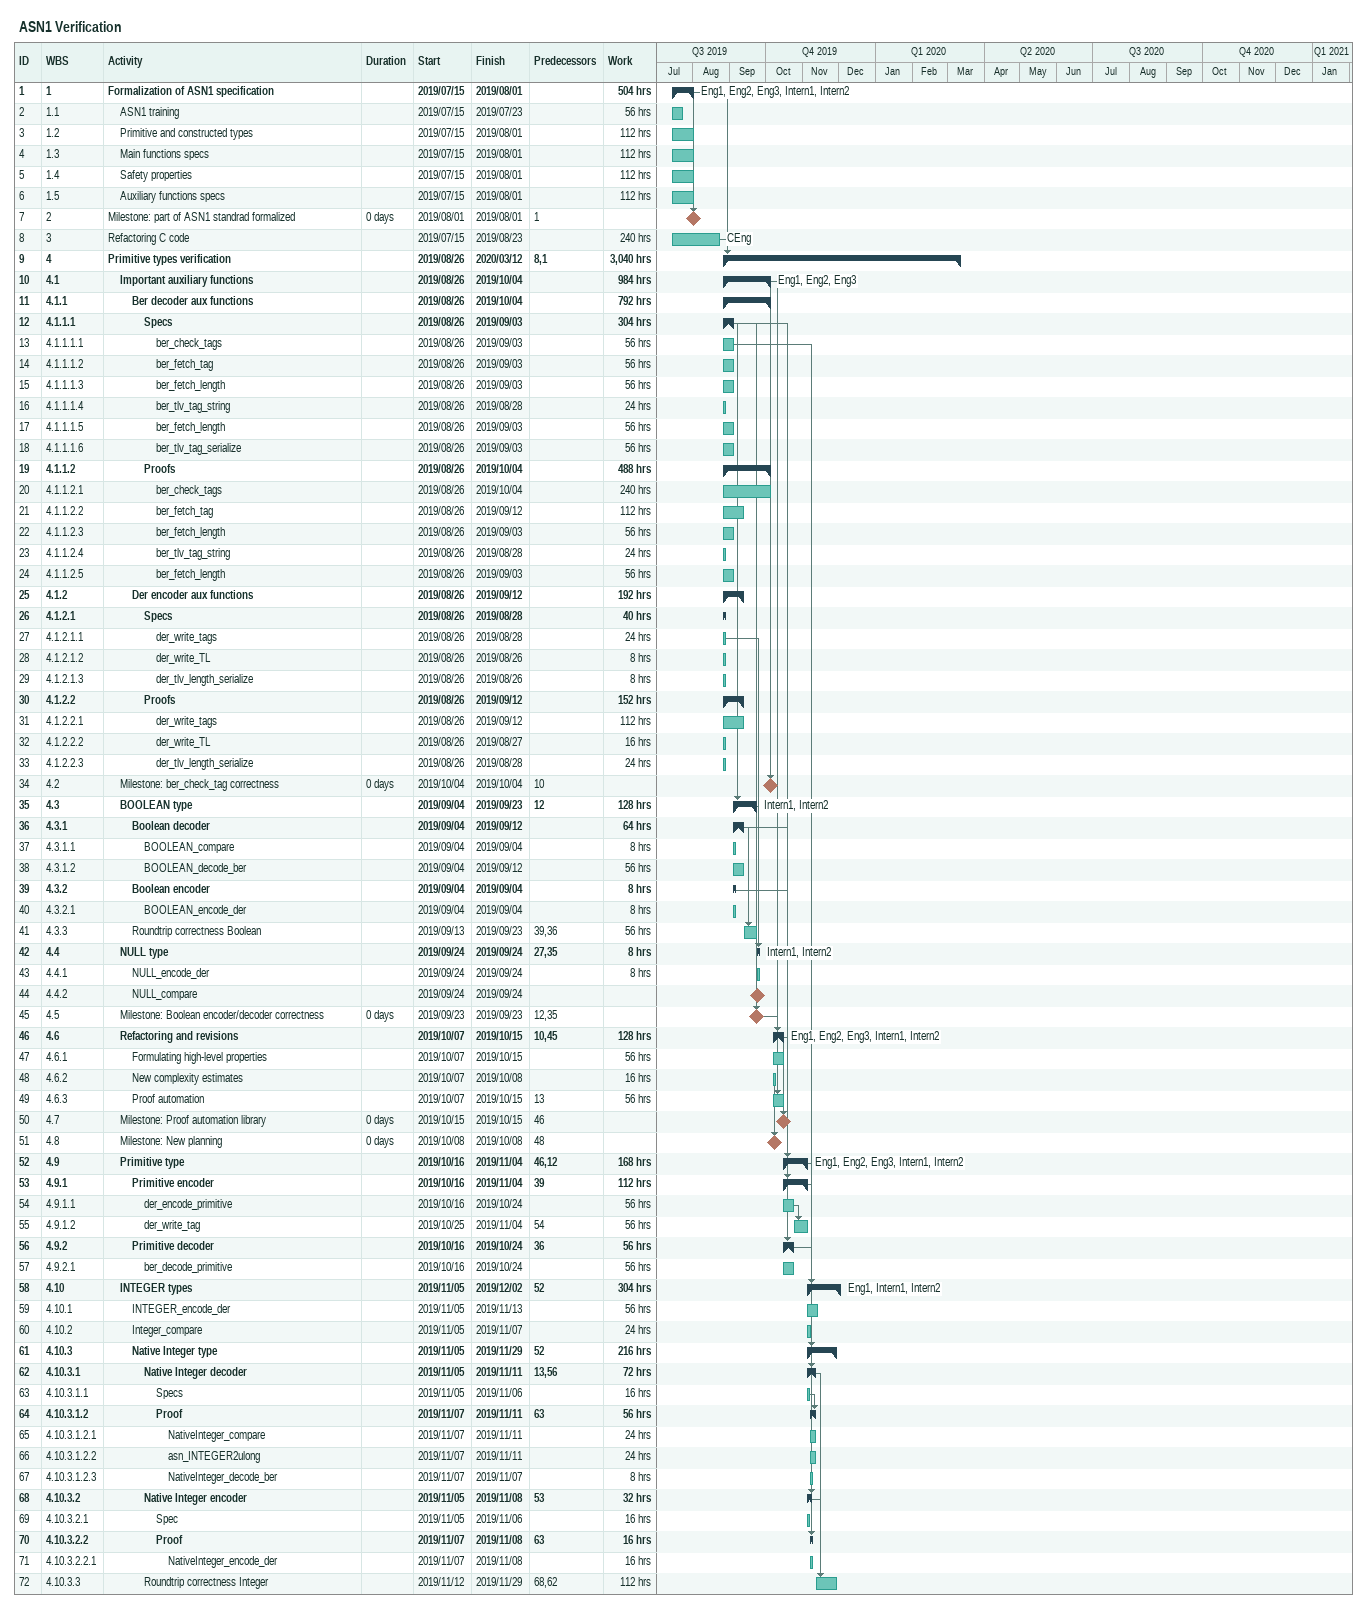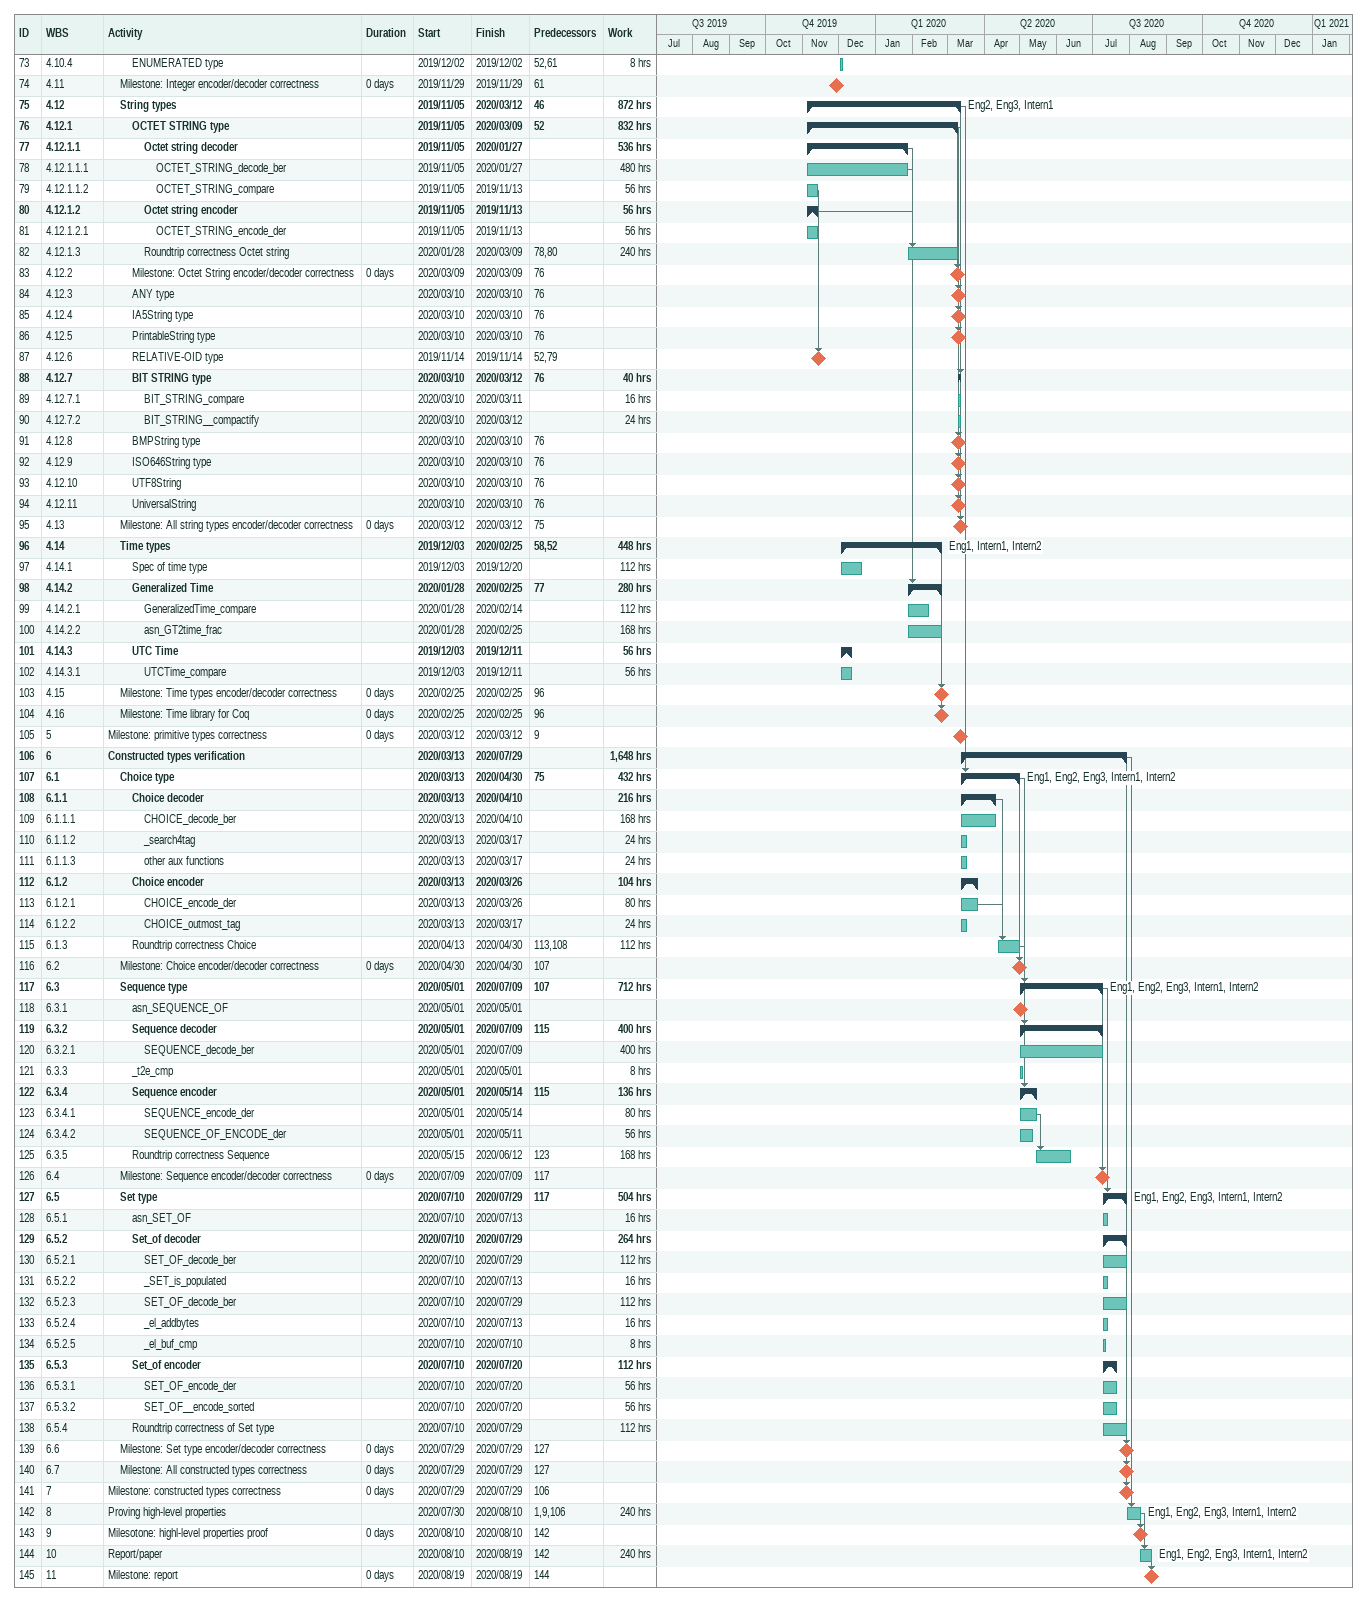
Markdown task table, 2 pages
ASN1 Verification

| ID | WBS | Task | Duration | Start | Finish | Predecessors | Resources | Work (h) |
|---|---|---|---|---|---|---|---|---|
| 1 | 1 | **Formalization of ASN1 specification** |  | 2019-07-15 | 2019-08-01 |  | Eng1, Eng2, Eng3, Intern1, Intern2 | 504 |
| 2 | 1.1 | ASN1 training |  | 2019-07-15 | 2019-07-23 |  |  | 56 |
| 3 | 1.2 | Primitive and constructed types |  | 2019-07-15 | 2019-08-01 |  |  | 112 |
| 4 | 1.3 | Main functions specs |  | 2019-07-15 | 2019-08-01 |  |  | 112 |
| 5 | 1.4 | Safety properties |  | 2019-07-15 | 2019-08-01 |  |  | 112 |
| 6 | 1.5 | Auxiliary functions specs |  | 2019-07-15 | 2019-08-01 |  |  | 112 |
| 7 | 2 | Milestone: part of ASN1 standrad formalized | 0d | 2019-08-01 | 2019-08-01 | 1 |  |  |
| 8 | 3 | Refactoring C code |  | 2019-07-15 | 2019-08-23 |  | CEng | 240 |
| 9 | 4 | **Primitive types verification** |  | 2019-08-26 | 2020-03-12 | 8, 1 |  | 3040 |
| 10 | 4.1 | **Important auxiliary functions** |  | 2019-08-26 | 2019-10-04 |  | Eng1, Eng2, Eng3 | 984 |
| 11 | 4.1.1 | **Ber decoder aux functions** |  | 2019-08-26 | 2019-10-04 |  |  | 792 |
| 12 | 4.1.1.1 | **Specs** |  | 2019-08-26 | 2019-09-03 |  |  | 304 |
| 13 | 4.1.1.1.1 | ber_check_tags |  | 2019-08-26 | 2019-09-03 |  |  | 56 |
| 14 | 4.1.1.1.2 | ber_fetch_tag |  | 2019-08-26 | 2019-09-03 |  |  | 56 |
| 15 | 4.1.1.1.3 | ber_fetch_length |  | 2019-08-26 | 2019-09-03 |  |  | 56 |
| 16 | 4.1.1.1.4 | ber_tlv_tag_string |  | 2019-08-26 | 2019-08-28 |  |  | 24 |
| 17 | 4.1.1.1.5 | ber_fetch_length |  | 2019-08-26 | 2019-09-03 |  |  | 56 |
| 18 | 4.1.1.1.6 | ber_tlv_tag_serialize |  | 2019-08-26 | 2019-09-03 |  |  | 56 |
| 19 | 4.1.1.2 | **Proofs** |  | 2019-08-26 | 2019-10-04 |  |  | 488 |
| 20 | 4.1.1.2.1 | ber_check_tags |  | 2019-08-26 | 2019-10-04 |  |  | 240 |
| 21 | 4.1.1.2.2 | ber_fetch_tag |  | 2019-08-26 | 2019-09-12 |  |  | 112 |
| 22 | 4.1.1.2.3 | ber_fetch_length |  | 2019-08-26 | 2019-09-03 |  |  | 56 |
| 23 | 4.1.1.2.4 | ber_tlv_tag_string |  | 2019-08-26 | 2019-08-28 |  |  | 24 |
| 24 | 4.1.1.2.5 | ber_fetch_length |  | 2019-08-26 | 2019-09-03 |  |  | 56 |
| 25 | 4.1.2 | **Der encoder aux functions** |  | 2019-08-26 | 2019-09-12 |  |  | 192 |
| 26 | 4.1.2.1 | **Specs** |  | 2019-08-26 | 2019-08-28 |  |  | 40 |
| 27 | 4.1.2.1.1 | der_write_tags |  | 2019-08-26 | 2019-08-28 |  |  | 24 |
| 28 | 4.1.2.1.2 | der_write_TL |  | 2019-08-26 | 2019-08-26 |  |  | 8 |
| 29 | 4.1.2.1.3 | der_tlv_length_serialize |  | 2019-08-26 | 2019-08-26 |  |  | 8 |
| 30 | 4.1.2.2 | **Proofs** |  | 2019-08-26 | 2019-09-12 |  |  | 152 |
| 31 | 4.1.2.2.1 | der_write_tags |  | 2019-08-26 | 2019-09-12 |  |  | 112 |
| 32 | 4.1.2.2.2 | der_write_TL |  | 2019-08-26 | 2019-08-27 |  |  | 16 |
| 33 | 4.1.2.2.3 | der_tlv_length_serialize |  | 2019-08-26 | 2019-08-28 |  |  | 24 |
| 34 | 4.2 | Milestone: ber_check_tag correctness | 0d | 2019-10-04 | 2019-10-04 | 10 |  |  |
| 35 | 4.3 | **BOOLEAN type** |  | 2019-09-04 | 2019-09-23 | 12 | Intern1, Intern2 | 128 |
| 36 | 4.3.1 | **Boolean decoder** |  | 2019-09-04 | 2019-09-12 |  |  | 64 |
| 37 | 4.3.1.1 | BOOLEAN_compare |  | 2019-09-04 | 2019-09-04 |  |  | 8 |
| 38 | 4.3.1.2 | BOOLEAN_decode_ber |  | 2019-09-04 | 2019-09-12 |  |  | 56 |
| 39 | 4.3.2 | **Boolean encoder** |  | 2019-09-04 | 2019-09-04 |  |  | 8 |
| 40 | 4.3.2.1 | BOOLEAN_encode_der |  | 2019-09-04 | 2019-09-04 |  |  | 8 |
| 41 | 4.3.3 | Roundtrip correctness Boolean |  | 2019-09-13 | 2019-09-23 | 39, 36 |  | 56 |
| 42 | 4.4 | **NULL type** |  | 2019-09-24 | 2019-09-24 | 27, 35 | Intern1, Intern2 | 8 |
| 43 | 4.4.1 | NULL_encode_der |  | 2019-09-24 | 2019-09-24 |  |  | 8 |
| 44 | 4.4.2 | NULL_compare |  | 2019-09-24 | 2019-09-24 |  |  |  |
| 45 | 4.5 | Milestone: Boolean encoder/decoder correctness | 0d | 2019-09-23 | 2019-09-23 | 12, 35 |  |  |
| 46 | 4.6 | **Refactoring and revisions** |  | 2019-10-07 | 2019-10-15 | 10, 45 | Eng1, Eng2, Eng3, Intern1, Intern2 | 128 |
| 47 | 4.6.1 | Formulating high-level properties |  | 2019-10-07 | 2019-10-15 |  |  | 56 |
| 48 | 4.6.2 | New complexity estimates |  | 2019-10-07 | 2019-10-08 |  |  | 16 |
| 49 | 4.6.3 | Proof automation |  | 2019-10-07 | 2019-10-15 | 13 |  | 56 |
| 50 | 4.7 | Milestone: Proof automation library | 0d | 2019-10-15 | 2019-10-15 | 46 |  |  |
| 51 | 4.8 | Milestone: New planning | 0d | 2019-10-08 | 2019-10-08 | 48 |  |  |
| 52 | 4.9 | **Primitive type** |  | 2019-10-16 | 2019-11-04 | 46, 12 | Eng1, Eng2, Eng3, Intern1, Intern2 | 168 |
| 53 | 4.9.1 | **Primitive encoder** |  | 2019-10-16 | 2019-11-04 | 39 |  | 112 |
| 54 | 4.9.1.1 | der_encode_primitive |  | 2019-10-16 | 2019-10-24 |  |  | 56 |
| 55 | 4.9.1.2 | der_write_tag |  | 2019-10-25 | 2019-11-04 | 54 |  | 56 |
| 56 | 4.9.2 | **Primitive decoder** |  | 2019-10-16 | 2019-10-24 | 36 |  | 56 |
| 57 | 4.9.2.1 | ber_decode_primitive |  | 2019-10-16 | 2019-10-24 |  |  | 56 |
| 58 | 4.10 | **INTEGER types** |  | 2019-11-05 | 2019-12-02 | 52 | Eng1, Intern1, Intern2 | 304 |
| 59 | 4.10.1 | INTEGER_encode_der |  | 2019-11-05 | 2019-11-13 |  |  | 56 |
| 60 | 4.10.2 | Integer_compare |  | 2019-11-05 | 2019-11-07 |  |  | 24 |
| 61 | 4.10.3 | **Native Integer type** |  | 2019-11-05 | 2019-11-29 | 52 |  | 216 |
| 62 | 4.10.3.1 | **Native Integer decoder** |  | 2019-11-05 | 2019-11-11 | 13, 56 |  | 72 |
| 63 | 4.10.3.1.1 | Specs |  | 2019-11-05 | 2019-11-06 |  |  | 16 |
| 64 | 4.10.3.1.2 | **Proof** |  | 2019-11-07 | 2019-11-11 | 63 |  | 56 |
| 65 | 4.10.3.1.2.1 | NativeInteger_compare |  | 2019-11-07 | 2019-11-11 |  |  | 24 |
| 66 | 4.10.3.1.2.2 | asn_INTEGER2ulong |  | 2019-11-07 | 2019-11-11 |  |  | 24 |
| 67 | 4.10.3.1.2.3 | NativeInteger_decode_ber |  | 2019-11-07 | 2019-11-07 |  |  | 8 |
| 68 | 4.10.3.2 | **Native Integer encoder** |  | 2019-11-05 | 2019-11-08 | 53 |  | 32 |
| 69 | 4.10.3.2.1 | Spec |  | 2019-11-05 | 2019-11-06 |  |  | 16 |
| 70 | 4.10.3.2.2 | **Proof** |  | 2019-11-07 | 2019-11-08 | 63 |  | 16 |
| 71 | 4.10.3.2.2.1 | NativeInteger_encode_der |  | 2019-11-07 | 2019-11-08 |  |  | 16 |
| 72 | 4.10.3.3 | Roundtrip correctness Integer |  | 2019-11-12 | 2019-11-29 | 68, 62 |  | 112 |
| 73 | 4.10.4 | ENUMERATED type |  | 2019-12-02 | 2019-12-02 | 52, 61 |  | 8 |
| 74 | 4.11 | Milestone: Integer encoder/decoder correctness | 0d | 2019-11-29 | 2019-11-29 | 61 |  |  |
| 75 | 4.12 | **String types** |  | 2019-11-05 | 2020-03-12 | 46 | Eng2, Eng3, Intern1 | 872 |
| 76 | 4.12.1 | **OCTET STRING type** |  | 2019-11-05 | 2020-03-09 | 52 |  | 832 |
| 77 | 4.12.1.1 | **Octet string decoder** |  | 2019-11-05 | 2020-01-27 |  |  | 536 |
| 78 | 4.12.1.1.1 | OCTET_STRING_decode_ber |  | 2019-11-05 | 2020-01-27 |  |  | 480 |
| 79 | 4.12.1.1.2 | OCTET_STRING_compare |  | 2019-11-05 | 2019-11-13 |  |  | 56 |
| 80 | 4.12.1.2 | **Octet string encoder** |  | 2019-11-05 | 2019-11-13 |  |  | 56 |
| 81 | 4.12.1.2.1 | OCTET_STRING_encode_der |  | 2019-11-05 | 2019-11-13 |  |  | 56 |
| 82 | 4.12.1.3 | Roundtrip correctness Octet string |  | 2020-01-28 | 2020-03-09 | 78, 80 |  | 240 |
| 83 | 4.12.2 | Milestone: Octet String encoder/decoder correctness | 0d | 2020-03-09 | 2020-03-09 | 76 |  |  |
| 84 | 4.12.3 | ANY type |  | 2020-03-10 | 2020-03-10 | 76 |  |  |
| 85 | 4.12.4 | IA5String type |  | 2020-03-10 | 2020-03-10 | 76 |  |  |
| 86 | 4.12.5 | PrintableString type |  | 2020-03-10 | 2020-03-10 | 76 |  |  |
| 87 | 4.12.6 | RELATIVE-OID type |  | 2019-11-14 | 2019-11-14 | 52, 79 |  |  |
| 88 | 4.12.7 | **BIT STRING type** |  | 2020-03-10 | 2020-03-12 | 76 |  | 40 |
| 89 | 4.12.7.1 | BIT_STRING_compare |  | 2020-03-10 | 2020-03-11 |  |  | 16 |
| 90 | 4.12.7.2 | BIT_STRING__compactify |  | 2020-03-10 | 2020-03-12 |  |  | 24 |
| 91 | 4.12.8 | BMPString type |  | 2020-03-10 | 2020-03-10 | 76 |  |  |
| 92 | 4.12.9 | ISO646String type |  | 2020-03-10 | 2020-03-10 | 76 |  |  |
| 93 | 4.12.10 | UTF8String |  | 2020-03-10 | 2020-03-10 | 76 |  |  |
| 94 | 4.12.11 | UniversalString |  | 2020-03-10 | 2020-03-10 | 76 |  |  |
| 95 | 4.13 | Milestone: All string types encoder/decoder correctness | 0d | 2020-03-12 | 2020-03-12 | 75 |  |  |
| 96 | 4.14 | **Time types** |  | 2019-12-03 | 2020-02-25 | 58, 52 | Eng1, Intern1, Intern2 | 448 |
| 97 | 4.14.1 | Spec of time type |  | 2019-12-03 | 2019-12-20 |  |  | 112 |
| 98 | 4.14.2 | **Generalized Time** |  | 2020-01-28 | 2020-02-25 | 77 |  | 280 |
| 99 | 4.14.2.1 | GeneralizedTime_compare |  | 2020-01-28 | 2020-02-14 |  |  | 112 |
| 100 | 4.14.2.2 | asn_GT2time_frac |  | 2020-01-28 | 2020-02-25 |  |  | 168 |
| 101 | 4.14.3 | **UTC Time** |  | 2019-12-03 | 2019-12-11 |  |  | 56 |
| 102 | 4.14.3.1 | UTCTime_compare |  | 2019-12-03 | 2019-12-11 |  |  | 56 |
| 103 | 4.15 | Milestone: Time types encoder/decoder correctness | 0d | 2020-02-25 | 2020-02-25 | 96 |  |  |
| 104 | 4.16 | Milestone: Time library for Coq | 0d | 2020-02-25 | 2020-02-25 | 96 |  |  |
| 105 | 5 | Milestone: primitive types correctness | 0d | 2020-03-12 | 2020-03-12 | 9 |  |  |
| 106 | 6 | **Constructed types verification** |  | 2020-03-13 | 2020-07-29 |  |  | 1648 |
| 107 | 6.1 | **Choice type** |  | 2020-03-13 | 2020-04-30 | 75 | Eng1, Eng2, Eng3, Intern1, Intern2 | 432 |
| 108 | 6.1.1 | **Choice decoder** |  | 2020-03-13 | 2020-04-10 |  |  | 216 |
| 109 | 6.1.1.1 | CHOICE_decode_ber |  | 2020-03-13 | 2020-04-10 |  |  | 168 |
| 110 | 6.1.1.2 | _search4tag |  | 2020-03-13 | 2020-03-17 |  |  | 24 |
| 111 | 6.1.1.3 | other aux functions |  | 2020-03-13 | 2020-03-17 |  |  | 24 |
| 112 | 6.1.2 | **Choice encoder** |  | 2020-03-13 | 2020-03-26 |  |  | 104 |
| 113 | 6.1.2.1 | CHOICE_encode_der |  | 2020-03-13 | 2020-03-26 |  |  | 80 |
| 114 | 6.1.2.2 | CHOICE_outmost_tag |  | 2020-03-13 | 2020-03-17 |  |  | 24 |
| 115 | 6.1.3 | Roundtrip correctness Choice |  | 2020-04-13 | 2020-04-30 | 113, 108 |  | 112 |
| 116 | 6.2 | Milestone: Choice encoder/decoder correctness | 0d | 2020-04-30 | 2020-04-30 | 107 |  |  |
| 117 | 6.3 | **Sequence type** |  | 2020-05-01 | 2020-07-09 | 107 | Eng1, Eng2, Eng3, Intern1, Intern2 | 712 |
| 118 | 6.3.1 | asn_SEQUENCE_OF |  | 2020-05-01 | 2020-05-01 |  |  |  |
| 119 | 6.3.2 | **Sequence decoder** |  | 2020-05-01 | 2020-07-09 | 115 |  | 400 |
| 120 | 6.3.2.1 | SEQUENCE_decode_ber |  | 2020-05-01 | 2020-07-09 |  |  | 400 |
| 121 | 6.3.3 | _t2e_cmp |  | 2020-05-01 | 2020-05-01 |  |  | 8 |
| 122 | 6.3.4 | **Sequence encoder** |  | 2020-05-01 | 2020-05-14 | 115 |  | 136 |
| 123 | 6.3.4.1 | SEQUENCE_encode_der |  | 2020-05-01 | 2020-05-14 |  |  | 80 |
| 124 | 6.3.4.2 | SEQUENCE_OF_ENCODE_der |  | 2020-05-01 | 2020-05-11 |  |  | 56 |
| 125 | 6.3.5 | Roundtrip correctness Sequence |  | 2020-05-15 | 2020-06-12 | 123 |  | 168 |
| 126 | 6.4 | Milestone: Sequence encoder/decoder correctness | 0d | 2020-07-09 | 2020-07-09 | 117 |  |  |
| 127 | 6.5 | **Set type** |  | 2020-07-10 | 2020-07-29 | 117 | Eng1, Eng2, Eng3, Intern1, Intern2 | 504 |
| 128 | 6.5.1 | asn_SET_OF |  | 2020-07-10 | 2020-07-13 |  |  | 16 |
| 129 | 6.5.2 | **Set_of decoder** |  | 2020-07-10 | 2020-07-29 |  |  | 264 |
| 130 | 6.5.2.1 | SET_OF_decode_ber |  | 2020-07-10 | 2020-07-29 |  |  | 112 |
| 131 | 6.5.2.2 | _SET_is_populated |  | 2020-07-10 | 2020-07-13 |  |  | 16 |
| 132 | 6.5.2.3 | SET_OF_decode_ber |  | 2020-07-10 | 2020-07-29 |  |  | 112 |
| 133 | 6.5.2.4 | _el_addbytes |  | 2020-07-10 | 2020-07-13 |  |  | 16 |
| 134 | 6.5.2.5 | _el_buf_cmp |  | 2020-07-10 | 2020-07-10 |  |  | 8 |
| 135 | 6.5.3 | **Set_of encoder** |  | 2020-07-10 | 2020-07-20 |  |  | 112 |
| 136 | 6.5.3.1 | SET_OF_encode_der |  | 2020-07-10 | 2020-07-20 |  |  | 56 |
| 137 | 6.5.3.2 | SET_OF__encode_sorted |  | 2020-07-10 | 2020-07-20 |  |  | 56 |
| 138 | 6.5.4 | Roundtrip correctness of Set type |  | 2020-07-10 | 2020-07-29 |  |  | 112 |
| 139 | 6.6 | Milestone: Set type encoder/decoder correctness | 0d | 2020-07-29 | 2020-07-29 | 127 |  |  |
| 140 | 6.7 | Milestone: All constructed types correctness | 0d | 2020-07-29 | 2020-07-29 | 127 |  |  |
| 141 | 7 | Milestone: constructed types correctness | 0d | 2020-07-29 | 2020-07-29 | 106 |  |  |
| 142 | 8 | Proving high-level properties |  | 2020-07-30 | 2020-08-10 | 1, 9, 106 | Eng1, Eng2, Eng3, Intern1, Intern2 | 240 |
| 143 | 9 | Milesotone: highl-level properties proof | 0d | 2020-08-10 | 2020-08-10 | 142 |  |  |
| 144 | 10 | Report/paper |  | 2020-08-10 | 2020-08-19 | 142 | Eng1, Eng2, Eng3, Intern1, Intern2 | 240 |
| 145 | 11 | Milestone: report | 0d | 2020-08-19 | 2020-08-19 | 144 |  |  |
